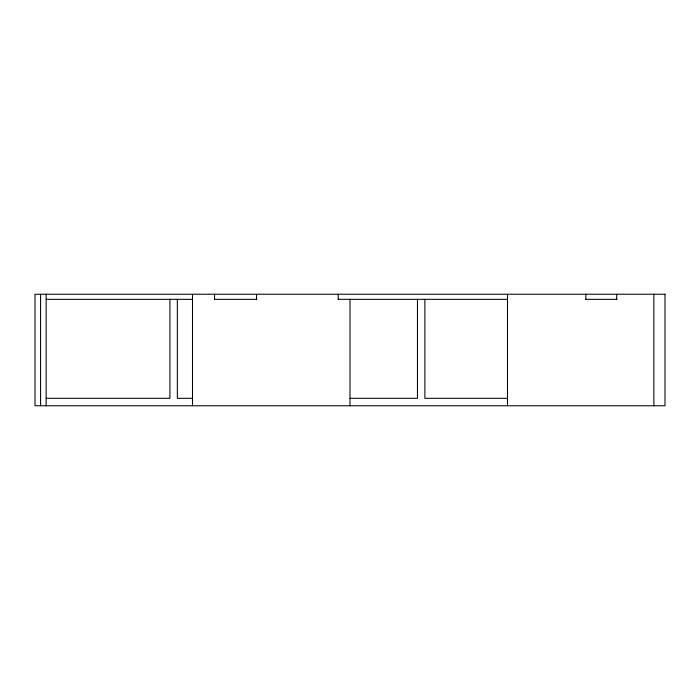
<?xml version="1.0" encoding="UTF-8"?>
<svg xmlns="http://www.w3.org/2000/svg" width="700" height="700" viewBox="0 0 700 700"><rect width="100%" height="100%" fill="white"/><g stroke="black" fill="none" stroke-linecap="round" stroke-linejoin="round"><path stroke-width="1.05" d="M46.148 299.338L192.579 299.338M214.322 299.338L256.725 299.338M338.091 299.338L507.526 299.338M585.532 299.338L616.98 299.338M46.148 398.317L169.916 398.317L169.916 299.338M192.579 398.317L177.354 398.317L177.354 299.338M350 398.317L417.463 398.317L417.463 299.338M507.526 398.317L424.891 398.317L424.891 299.338M653.852 294.245L653.852 405.755M616.683 294.245L616.683 299.338M585.83 294.245L585.83 299.338M507.5 294.245L507.5 405.755M350 299.338L350 405.755M338.223 294.245L338.223 299.338M256.524 294.245L256.524 299.338M214.524 294.245L214.524 299.338M192.5 294.245L192.5 405.755M46.148 294.245L46.148 405.755M40.574 294.245L40.574 405.755M665 294.245L35 294.245L35 405.755L665 405.755L665 294.245"/></g></svg>
